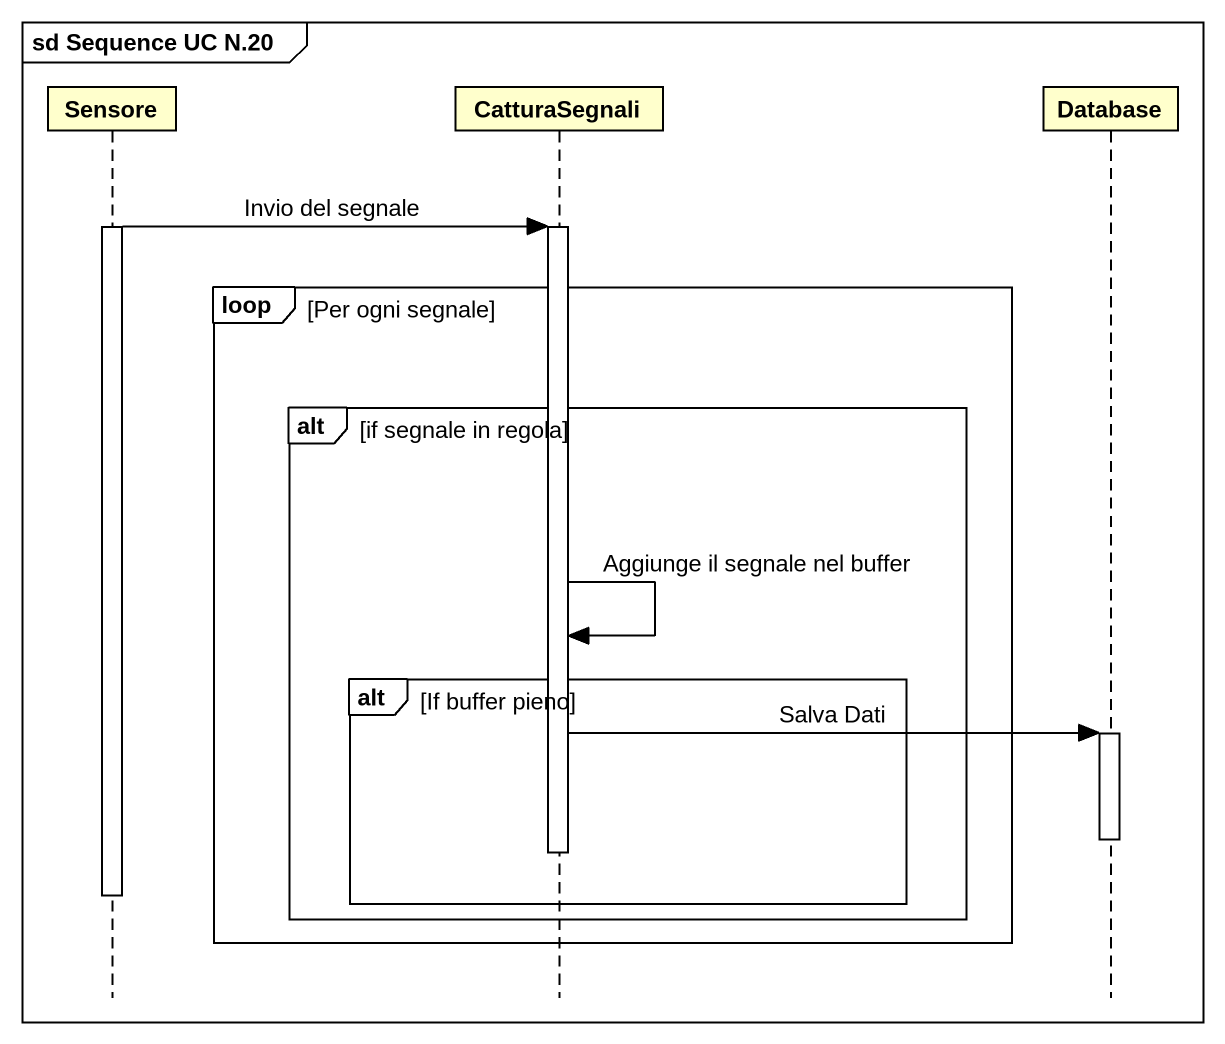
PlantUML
@startuml
mainframe sd Sequence UC N.20
hide footbox
participant Sensore
participant CatturaSegnali
participant "Database" as Database_

activate Sensore
Sensore -> CatturaSegnali : Invio del segnale
activate CatturaSegnali
loop Per ogni segnale
  alt if segnale in regola
    CatturaSegnali -> CatturaSegnali : Aggiunge il segnale nel buffer
    alt If buffer pieno
      CatturaSegnali -> Database_ : Salva Dati
      activate Database_
      deactivate Database_
      deactivate CatturaSegnali
      deactivate Sensore
    end
  end
end
@enduml
